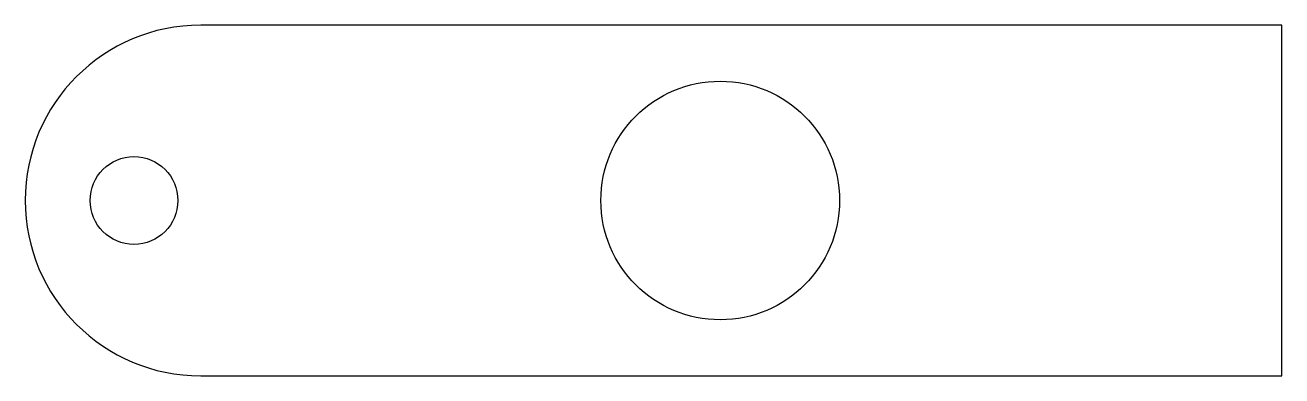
# Model space of a CAD drawing. Header units: millimetres. Extents: x 2095 to 2274, y 0 to 50.
import ezdxf

# ---------------------------------------------------------------- set-up
doc = ezdxf.new("R2010")
doc.units = ezdxf.units.MM
doc.layers.add('cutting', color=1, linetype='Continuous')

msp = doc.modelspace()

# ---------------------------------------------------------------- linework, layer by layer
at = {"layer": 'cutting', "color": 1}
for p, q in [((2274.02, 50), (2120.02, 50)), ((2274.02, 0), (2274.02, 50)), ((2120.02, 0), (2197.02, 0)), ((2197.02, 0), (2274.02, 0))]:
    msp.add_line(p, q, dxfattribs=at)
for centre, radius in [((2194.02, 25), 17), ((2110.52, 25), 6.25)]:
    msp.add_circle(centre, radius, dxfattribs=at)
msp.add_arc((2120.02, 25), 25, 90, 270, dxfattribs=at)

doc.saveas('drawing.dxf')
